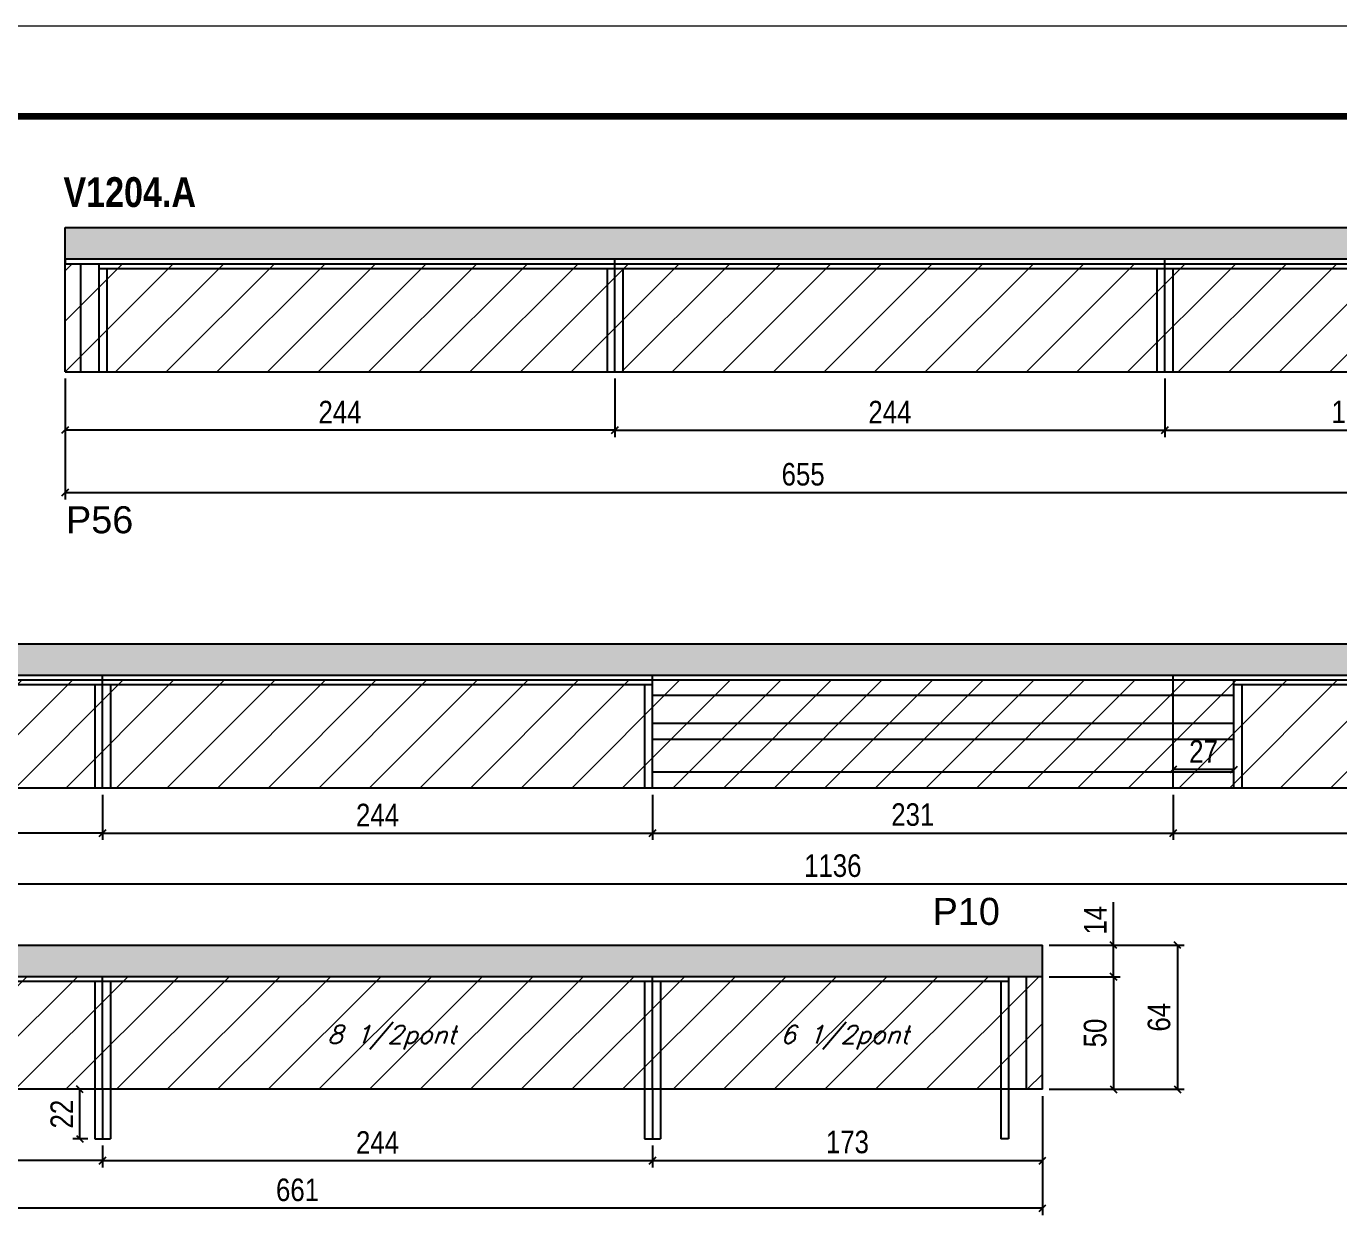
# Model space of a CAD drawing. Extents: x 3309 to 9563, y -2522 to 14608.
# Drawn here: x 5243 to 5826, y 11777 to 12311 of the extents above; entities that cross this region are included whole.
import ezdxf

# ---------------------------------------------------------------- set-up
doc = ezdxf.new("R2010")
doc.units = 0
doc.linetypes.add('DASHED', pattern=[0.75, 0.5, -0.25])
for name, color, linetype in [('5', 5, 'Continuous'), ('COTA', 241, 'Continuous'), ('NOMENCLATURA', 7, 'Continuous'), ('Painéis', 200, 'Continuous'), ('SARR_2.2x7', 40, 'Continuous'), ('SARR_3.5x7', 81, 'Continuous'), ('texto', 7, 'Continuous')]:
    doc.layers.add(name, color=color, linetype=linetype)
for name, color, linetype, lineweight in [('Folhas', 255, 'Continuous', 9), ('Hachura', 251, 'Continuous', 9), ('SARRAFO DE PRESSAO', 251, 'DASHED', 9)]:
    doc.layers.add(name, color=color, linetype=linetype, lineweight=lineweight)
doc.styles.add('COTA TECNICA', font='techl___.ttf', dxfattribs={"height": 10})
doc.styles.add('Romans', font='romans.shx')
doc.styles.get("Standard").update_dxf_attribs({"font": 'arial.ttf'})
doc.styles.add('TECNICA', font='techb___.ttf', dxfattribs={"height": 10})
doc.dimstyles.new('PAINEL', dxfattribs={"dimtxt": 10, "dimasz": 3, "dimexe": 3, "dimexo": 3, "dimgap": 3, "dimtad": 1, "dimdec": 1, "dimzin": 12, "dimdsep": 46, "dimtxsty": 'COTA TECNICA', "dimblk1": 'OBLIQUE', "dimblk2": 'OBLIQUE', "dimsah": 1, "dimcen": 0.9, "dimclrd": 4, "dimclre": 4, "dimclrt": 240, "dimadec": 1, "dimazin": 3, "dimtfac": 1, "dimtdec": 1, "dimtmove": 0, "dimatfit": 3, "dimfxl": 1, "dimtolj": 1, "dimtzin": 12, "dimarcsym": 0})

# ---------------------------------------------------------------- blocks, each defined once
blk = doc.blocks.new('9999999999')
at = {"layer": 'Folhas'}
blk.add_lwpolyline([(98138.98, 34190.21), (99623.98, 34190.21), (99623.98, 35240.21), (98138.98, 35240.21)], close=True, dxfattribs=at)
at = {"layer": 'Folhas', "color": 30, "const_width": 3}
blk.add_lwpolyline([(98213.98, 34230.21), (99583.98, 34230.21), (99583.98, 35200.21), (98213.98, 35200.21)], close=True, dxfattribs=at)
blk = doc.blocks.new('_Oblique')
at = {"color": 0, "linetype": 'ByBlock', "lineweight": -2}
blk.add_line((-0.5, -0.5), (0.5, 0.5), dxfattribs=at)
blk = doc.blocks.new('*D159')
at = {"layer": 'COTA', "color": 4, "linetype": 'ByBlock', "lineweight": -2, "transparency": 16777216}
for p, q in [((5260.51, 12154.32), (5260.51, 12128.41)), ((5504.51, 12154.32), (5504.51, 12128.41)), ((5504.51, 12131.41), (5260.51, 12131.41))]:
    blk.add_line(p, q, dxfattribs=at)
at = {"layer": 'Defpoints', "color": 0, "linetype": 'ByBlock', "transparency": 16777216}
for p in [(5260.51, 12157.32), (5504.51, 12157.32), (5260.51, 12131.41)]:
    blk.add_point(p, dxfattribs=at)
at = {"layer": 'COTA', "color": 4, "linetype": 'ByBlock', "lineweight": -2, "transparency": 16777216, "xscale": 3, "yscale": 3, "zscale": 3, "rotation": 180}
blk.add_blockref('_Oblique', (5260.51, 12131.41), dxfattribs=at)
at = {"layer": 'COTA', "color": 4, "linetype": 'ByBlock', "lineweight": -2, "transparency": 16777216, "xscale": 3, "yscale": 3, "zscale": 3}
blk.add_blockref('_Oblique', (5504.51, 12131.41), dxfattribs=at)
at = {"layer": 'COTA', "color": 240, "linetype": 'ByBlock', "transparency": 16777216, "insert": (5382.51, 12139.48), "char_height": 10, "attachment_point": 5, "style": 'COTA TECNICA'}
blk.add_mtext('\\A1;244', dxfattribs=at)
blk = doc.blocks.new('*D195')
at = {"layer": 'COTA', "color": 4, "linetype": 'ByBlock', "lineweight": -2, "transparency": 16777216}
for p, q in [((5260.51, 12154.32), (5260.51, 12100.7)), ((5915.51, 12154.32), (5915.51, 12100.7)), ((5915.51, 12103.7), (5260.51, 12103.7))]:
    blk.add_line(p, q, dxfattribs=at)
at = {"layer": 'Defpoints', "color": 0, "linetype": 'ByBlock', "transparency": 16777216}
for p in [(5260.51, 12157.32), (5915.51, 12157.32), (5260.51, 12103.7)]:
    blk.add_point(p, dxfattribs=at)
at = {"layer": 'COTA', "color": 4, "linetype": 'ByBlock', "lineweight": -2, "transparency": 16777216, "xscale": 3, "yscale": 3, "zscale": 3, "rotation": 180}
blk.add_blockref('_Oblique', (5260.51, 12103.7), dxfattribs=at)
at = {"layer": 'COTA', "color": 4, "linetype": 'ByBlock', "lineweight": -2, "transparency": 16777216, "xscale": 3, "yscale": 3, "zscale": 3}
blk.add_blockref('_Oblique', (5915.51, 12103.7), dxfattribs=at)
at = {"layer": 'COTA', "color": 240, "linetype": 'ByBlock', "transparency": 16777216, "insert": (5588.01, 12111.81), "char_height": 10, "attachment_point": 5, "style": 'COTA TECNICA'}
blk.add_mtext('\\A1;655', dxfattribs=at)
blk = doc.blocks.new('*D160')
at = {"layer": 'COTA', "color": 4, "lineweight": -2, "transparency": 16777216}
for p, q in [((5504.51, 12154.32), (5504.51, 12128.41)), ((5748.51, 12154.32), (5748.51, 12128.41)), ((5504.51, 12131.41), (5748.51, 12131.41))]:
    blk.add_line(p, q, dxfattribs=at)
at = {"layer": 'Defpoints', "color": 0, "transparency": 16777216}
for p in [(5504.51, 12157.32, 0), (5748.51, 12157.32, 0), (5748.51, 12131.41)]:
    blk.add_point(p, dxfattribs=at)
at = {"layer": 'COTA', "color": 4, "lineweight": -2, "transparency": 16777216, "xscale": 3, "yscale": 3, "zscale": 3, "rotation": 180}
blk.add_blockref('_Oblique', (5504.51, 12131.41), dxfattribs=at)
at = {"layer": 'COTA', "color": 4, "lineweight": -2, "transparency": 16777216, "xscale": 3, "yscale": 3, "zscale": 3}
blk.add_blockref('_Oblique', (5748.51, 12131.41), dxfattribs=at)
at = {"layer": 'COTA', "color": 240, "transparency": 16777216, "insert": (5626.51, 12139.48), "char_height": 10, "attachment_point": 5, "style": 'COTA TECNICA'}
blk.add_mtext('\\A1;244', dxfattribs=at)
blk = doc.blocks.new('*D196')
at = {"layer": 'COTA', "color": 4, "lineweight": -2, "transparency": 16777216}
for p, q in [((5748.51, 12154.32), (5748.51, 12128.41)), ((5915.51, 12154.32), (5915.51, 12128.41)), ((5748.51, 12131.41), (5915.51, 12131.41))]:
    blk.add_line(p, q, dxfattribs=at)
at = {"layer": 'Defpoints', "color": 0, "transparency": 16777216}
for p in [(5748.51, 12157.32, 0), (5915.51, 12157.32, 0), (5915.51, 12131.41)]:
    blk.add_point(p, dxfattribs=at)
at = {"layer": 'COTA', "color": 4, "lineweight": -2, "transparency": 16777216, "xscale": 3, "yscale": 3, "zscale": 3, "rotation": 180}
blk.add_blockref('_Oblique', (5748.51, 12131.41), dxfattribs=at)
at = {"layer": 'COTA', "color": 4, "lineweight": -2, "transparency": 16777216, "xscale": 3, "yscale": 3, "zscale": 3}
blk.add_blockref('_Oblique', (5915.51, 12131.41), dxfattribs=at)
at = {"layer": 'COTA', "color": 240, "transparency": 16777216, "insert": (5832.01, 12139.51), "char_height": 10, "attachment_point": 5, "style": 'COTA TECNICA'}
blk.add_mtext('\\A1;167', dxfattribs=at)
blk = doc.blocks.new('*D148')
at = {"layer": 'COTA', "color": 4, "linetype": 'ByBlock', "lineweight": -2, "transparency": 16777216}
for p, q in [((5033.17, 11969.63), (5033.17, 11949.57)), ((5277.17, 11969.63), (5277.17, 11949.57)), ((5277.17, 11952.57), (5033.17, 11952.57))]:
    blk.add_line(p, q, dxfattribs=at)
at = {"layer": 'Defpoints', "color": 0, "linetype": 'ByBlock', "transparency": 16777216}
for p in [(5033.17, 11972.63), (5277.17, 11972.63), (5033.17, 11952.57)]:
    blk.add_point(p, dxfattribs=at)
at = {"layer": 'COTA', "color": 4, "linetype": 'ByBlock', "lineweight": -2, "transparency": 16777216, "xscale": 3, "yscale": 3, "zscale": 3, "rotation": 180}
blk.add_blockref('_Oblique', (5033.17, 11952.57), dxfattribs=at)
at = {"layer": 'COTA', "color": 4, "linetype": 'ByBlock', "lineweight": -2, "transparency": 16777216, "xscale": 3, "yscale": 3, "zscale": 3}
blk.add_blockref('_Oblique', (5277.17, 11952.57), dxfattribs=at)
at = {"layer": 'COTA', "color": 240, "linetype": 'ByBlock', "transparency": 16777216, "insert": (5155.17, 11960.65), "char_height": 10, "attachment_point": 5, "style": 'COTA TECNICA'}
blk.add_mtext('\\A1;244', dxfattribs=at)
blk = doc.blocks.new('*D185')
at = {"layer": 'COTA', "color": 4, "linetype": 'ByBlock', "lineweight": -2, "transparency": 16777216}
for p, q in [((5033.17, 11969.63), (5033.17, 11926.89)), ((6169.17, 11969.63), (6169.17, 11926.89)), ((6169.17, 11929.89), (5033.17, 11929.89))]:
    blk.add_line(p, q, dxfattribs=at)
at = {"layer": 'Defpoints', "color": 0, "linetype": 'ByBlock', "transparency": 16777216}
for p in [(5033.17, 11972.63), (6169.17, 11972.63), (5033.17, 11929.89)]:
    blk.add_point(p, dxfattribs=at)
at = {"layer": 'COTA', "color": 4, "linetype": 'ByBlock', "lineweight": -2, "transparency": 16777216, "xscale": 3, "yscale": 3, "zscale": 3, "rotation": 180}
blk.add_blockref('_Oblique', (5033.17, 11929.89), dxfattribs=at)
at = {"layer": 'COTA', "color": 4, "linetype": 'ByBlock', "lineweight": -2, "transparency": 16777216, "xscale": 3, "yscale": 3, "zscale": 3}
blk.add_blockref('_Oblique', (6169.17, 11929.89), dxfattribs=at)
at = {"layer": 'COTA', "color": 240, "linetype": 'ByBlock', "transparency": 16777216, "insert": (5601.17, 11938.11), "char_height": 10, "attachment_point": 5, "style": 'COTA TECNICA'}
blk.add_mtext('\\A1;1136', dxfattribs=at)
blk = doc.blocks.new('*D187')
at = {"layer": 'COTA', "color": 4, "lineweight": -2, "transparency": 16777216}
for p, q in [((5277.17, 11969.63), (5277.17, 11949.57)), ((5521.17, 11969.63), (5521.17, 11949.57)), ((5277.17, 11952.57), (5521.17, 11952.57))]:
    blk.add_line(p, q, dxfattribs=at)
at = {"layer": 'Defpoints', "color": 0, "transparency": 16777216}
for p in [(5277.17, 11972.63, 0), (5521.17, 11972.63, 0), (5521.17, 11952.57)]:
    blk.add_point(p, dxfattribs=at)
at = {"layer": 'COTA', "color": 4, "lineweight": -2, "transparency": 16777216, "xscale": 3, "yscale": 3, "zscale": 3, "rotation": 180}
blk.add_blockref('_Oblique', (5277.17, 11952.57), dxfattribs=at)
at = {"layer": 'COTA', "color": 4, "lineweight": -2, "transparency": 16777216, "xscale": 3, "yscale": 3, "zscale": 3}
blk.add_blockref('_Oblique', (5521.17, 11952.57), dxfattribs=at)
at = {"layer": 'COTA', "color": 240, "transparency": 16777216, "insert": (5399.17, 11960.65), "char_height": 10, "attachment_point": 5, "style": 'COTA TECNICA'}
blk.add_mtext('\\A1;244', dxfattribs=at)
blk = doc.blocks.new('*D188')
at = {"layer": 'COTA', "color": 4, "lineweight": -2, "transparency": 16777216}
for p, q in [((5752.17, 11969.63), (5752.17, 11949.57)), ((5996.17, 11969.63), (5996.17, 11949.57)), ((5752.17, 11952.57), (5996.17, 11952.57))]:
    blk.add_line(p, q, dxfattribs=at)
at = {"layer": 'Defpoints', "color": 0, "transparency": 16777216}
for p in [(5752.17, 11972.63, 0), (5996.17, 11972.63, 0), (5996.17, 11952.57)]:
    blk.add_point(p, dxfattribs=at)
at = {"layer": 'COTA', "color": 4, "lineweight": -2, "transparency": 16777216, "xscale": 3, "yscale": 3, "zscale": 3, "rotation": 180}
blk.add_blockref('_Oblique', (5752.17, 11952.57), dxfattribs=at)
at = {"layer": 'COTA', "color": 4, "lineweight": -2, "transparency": 16777216, "xscale": 3, "yscale": 3, "zscale": 3}
blk.add_blockref('_Oblique', (5996.17, 11952.57), dxfattribs=at)
at = {"layer": 'COTA', "color": 240, "transparency": 16777216, "insert": (5874.17, 11960.65), "char_height": 10, "attachment_point": 5, "style": 'COTA TECNICA'}
blk.add_mtext('\\A1;244', dxfattribs=at)
blk = doc.blocks.new('*D149')
at = {"layer": 'COTA', "color": 4, "lineweight": -2, "transparency": 16777216}
for p, q in [((5521.17, 11969.63), (5521.17, 11949.57)), ((5752.17, 11969.63), (5752.17, 11949.57)), ((5521.17, 11952.57), (5752.17, 11952.57))]:
    blk.add_line(p, q, dxfattribs=at)
at = {"layer": 'Defpoints', "color": 0, "transparency": 16777216}
for p in [(5521.17, 11972.63, 0), (5752.17, 11972.63, 0), (5752.17, 11952.57)]:
    blk.add_point(p, dxfattribs=at)
at = {"layer": 'COTA', "color": 4, "lineweight": -2, "transparency": 16777216, "xscale": 3, "yscale": 3, "zscale": 3, "rotation": 180}
blk.add_blockref('_Oblique', (5521.17, 11952.57), dxfattribs=at)
at = {"layer": 'COTA', "color": 4, "lineweight": -2, "transparency": 16777216, "xscale": 3, "yscale": 3, "zscale": 3}
blk.add_blockref('_Oblique', (5752.17, 11952.57), dxfattribs=at)
at = {"layer": 'COTA', "color": 240, "transparency": 16777216, "insert": (5636.67, 11960.79), "char_height": 10, "attachment_point": 5, "style": 'COTA TECNICA'}
blk.add_mtext('\\A1;231', dxfattribs=at)
blk = doc.blocks.new('*D189')
at = {"layer": 'COTA', "color": 4, "lineweight": -2, "transparency": 16777216}
for p, q in [((5752.17, 11982.63), (5752.17, 11983.8)), ((5779.17, 11980.8), (5752.17, 11980.8)), ((5779.17, 11982.63), (5779.17, 11983.8))]:
    blk.add_line(p, q, dxfattribs=at)
at = {"layer": 'Defpoints', "color": 0, "transparency": 16777216}
for p in [(5752.17, 11980.8), (5752.17, 11979.63, 0), (5779.17, 11979.63, 0)]:
    blk.add_point(p, dxfattribs=at)
at = {"layer": 'COTA', "color": 4, "lineweight": -2, "transparency": 16777216, "xscale": 3, "yscale": 3, "zscale": 3, "rotation": 180}
blk.add_blockref('_Oblique', (5752.17, 11980.8), dxfattribs=at)
at = {"layer": 'COTA', "color": 4, "lineweight": -2, "transparency": 16777216, "xscale": 3, "yscale": 3, "zscale": 3}
blk.add_blockref('_Oblique', (5779.17, 11980.8), dxfattribs=at)
at = {"layer": 'COTA', "color": 240, "transparency": 16777216, "insert": (5765.67, 11988.87), "char_height": 10, "attachment_point": 5, "style": 'COTA TECNICA'}
blk.add_mtext('\\A1;27', dxfattribs=at)
blk = doc.blocks.new('*D150')
at = {"layer": 'COTA', "color": 4, "linetype": 'ByBlock', "lineweight": -2, "transparency": 16777216}
for p, q in [((5033.17, 11835.91), (5033.17, 11804.26)), ((5277.17, 11813.91), (5277.17, 11804.26)), ((5277.17, 11807.26), (5033.17, 11807.26))]:
    blk.add_line(p, q, dxfattribs=at)
at = {"layer": 'Defpoints', "color": 0, "linetype": 'ByBlock', "transparency": 16777216}
for p in [(5033.17, 11838.91), (5277.17, 11816.91), (5033.17, 11807.26)]:
    blk.add_point(p, dxfattribs=at)
at = {"layer": 'COTA', "color": 4, "linetype": 'ByBlock', "lineweight": -2, "transparency": 16777216, "xscale": 3, "yscale": 3, "zscale": 3, "rotation": 180}
blk.add_blockref('_Oblique', (5033.17, 11807.26), dxfattribs=at)
at = {"layer": 'COTA', "color": 4, "linetype": 'ByBlock', "lineweight": -2, "transparency": 16777216, "xscale": 3, "yscale": 3, "zscale": 3}
blk.add_blockref('_Oblique', (5277.17, 11807.26), dxfattribs=at)
at = {"layer": 'COTA', "color": 240, "linetype": 'ByBlock', "transparency": 16777216, "insert": (5155.17, 11815.33), "char_height": 10, "attachment_point": 5, "style": 'COTA TECNICA'}
blk.add_mtext('\\A1;244', dxfattribs=at)
blk = doc.blocks.new('*D151')
at = {"layer": 'COTA', "color": 4, "lineweight": -2, "transparency": 16777216}
for p, q in [((5277.17, 11813.91), (5277.17, 11804.26)), ((5521.17, 11813.91), (5521.17, 11804.26)), ((5277.17, 11807.26), (5521.17, 11807.26))]:
    blk.add_line(p, q, dxfattribs=at)
at = {"layer": 'Defpoints', "color": 0, "transparency": 16777216}
for p in [(5277.17, 11816.91, 0), (5521.17, 11816.91, 0), (5521.17, 11807.26)]:
    blk.add_point(p, dxfattribs=at)
at = {"layer": 'COTA', "color": 4, "lineweight": -2, "transparency": 16777216, "xscale": 3, "yscale": 3, "zscale": 3, "rotation": 180}
blk.add_blockref('_Oblique', (5277.17, 11807.26), dxfattribs=at)
at = {"layer": 'COTA', "color": 4, "lineweight": -2, "transparency": 16777216, "xscale": 3, "yscale": 3, "zscale": 3}
blk.add_blockref('_Oblique', (5521.17, 11807.26), dxfattribs=at)
at = {"layer": 'COTA', "color": 240, "transparency": 16777216, "insert": (5399.17, 11815.33), "char_height": 10, "attachment_point": 5, "style": 'COTA TECNICA'}
blk.add_mtext('\\A1;244', dxfattribs=at)
blk = doc.blocks.new('*D152')
at = {"layer": 'COTA', "color": 4, "lineweight": -2, "transparency": 16777216}
for p, q in [((5697.17, 11902.91), (5757.08, 11902.91)), ((5754.08, 11902.91), (5754.08, 11838.91)), ((5697.17, 11838.91), (5757.08, 11838.91))]:
    blk.add_line(p, q, dxfattribs=at)
at = {"layer": 'Defpoints', "color": 0, "transparency": 16777216}
for p in [(5694.17, 11902.91, 0), (5694.17, 11838.91, 0), (5754.08, 11838.91)]:
    blk.add_point(p, dxfattribs=at)
at = {"layer": 'COTA', "color": 4, "lineweight": -2, "transparency": 16777216, "xscale": 3, "yscale": 3, "zscale": 3}
for p, rotation in [((5754.08, 11902.91), 90), ((5754.08, 11838.91), 270)]:
    blk.add_blockref('_Oblique', p, dxfattribs=dict(at, rotation=rotation))
at = {"layer": 'COTA', "color": 240, "transparency": 16777216, "insert": (5745.97, 11870.91), "char_height": 10, "attachment_point": 5, "rotation": 90, "style": 'COTA TECNICA'}
blk.add_mtext('\\A1;64', dxfattribs=at)
blk = doc.blocks.new('*D190')
at = {"layer": 'COTA', "color": 4, "lineweight": -2, "transparency": 16777216}
for p, q in [((5694.17, 11835.91), (5694.17, 11804.26)), ((5521.17, 11813.91), (5521.17, 11804.26)), ((5521.17, 11807.26), (5694.17, 11807.26))]:
    blk.add_line(p, q, dxfattribs=at)
at = {"layer": 'Defpoints', "color": 0, "transparency": 16777216}
for p in [(5694.17, 11838.91, 0), (5521.17, 11816.91, 0), (5694.17, 11807.26)]:
    blk.add_point(p, dxfattribs=at)
at = {"layer": 'COTA', "color": 4, "lineweight": -2, "transparency": 16777216, "xscale": 3, "yscale": 3, "zscale": 3, "rotation": 180}
blk.add_blockref('_Oblique', (5521.17, 11807.26), dxfattribs=at)
at = {"layer": 'COTA', "color": 4, "lineweight": -2, "transparency": 16777216, "xscale": 3, "yscale": 3, "zscale": 3}
blk.add_blockref('_Oblique', (5694.17, 11807.26), dxfattribs=at)
at = {"layer": 'COTA', "color": 240, "transparency": 16777216, "insert": (5607.67, 11815.48), "char_height": 10, "attachment_point": 5, "style": 'COTA TECNICA'}
blk.add_mtext('\\A1;173', dxfattribs=at)
blk = doc.blocks.new('*D191')
at = {"layer": 'COTA', "color": 4, "lineweight": -2, "transparency": 16777216}
for p, q in [((5697.17, 11888.91), (5728.71, 11888.91)), ((5725.71, 11888.91), (5725.71, 11838.91)), ((5697.17, 11838.91), (5728.71, 11838.91))]:
    blk.add_line(p, q, dxfattribs=at)
at = {"layer": 'Defpoints', "color": 0, "transparency": 16777216}
for p in [(5694.17, 11888.91, 0), (5694.17, 11838.91, 0), (5725.71, 11838.91)]:
    blk.add_point(p, dxfattribs=at)
at = {"layer": 'COTA', "color": 4, "lineweight": -2, "transparency": 16777216, "xscale": 3, "yscale": 3, "zscale": 3}
for p, rotation in [((5725.71, 11888.91), 90), ((5725.71, 11838.91), 270)]:
    blk.add_blockref('_Oblique', p, dxfattribs=dict(at, rotation=rotation))
at = {"layer": 'COTA', "color": 240, "transparency": 16777216, "insert": (5717.61, 11863.91), "char_height": 10, "attachment_point": 5, "rotation": 90, "style": 'COTA TECNICA'}
blk.add_mtext('\\A1;50', dxfattribs=at)
blk = doc.blocks.new('*D192')
at = {"layer": 'COTA', "color": 4, "lineweight": -2, "transparency": 16777216}
for p, q in [((5725.71, 11902.91), (5725.71, 11922.03)), ((5697.17, 11902.91), (5728.71, 11902.91)), ((5725.71, 11888.91), (5725.71, 11902.91)), ((5697.17, 11888.91), (5728.71, 11888.91))]:
    blk.add_line(p, q, dxfattribs=at)
at = {"layer": 'Defpoints', "color": 0, "transparency": 16777216}
for p in [(5694.17, 11902.91, 0), (5725.71, 11902.91), (5694.17, 11888.91, 0)]:
    blk.add_point(p, dxfattribs=at)
at = {"layer": 'COTA', "color": 4, "lineweight": -2, "transparency": 16777216, "xscale": 3, "yscale": 3, "zscale": 3}
for p, rotation in [((5725.71, 11902.91), 90), ((5725.71, 11888.91), 270)]:
    blk.add_blockref('_Oblique', p, dxfattribs=dict(at, rotation=rotation))
at = {"layer": 'COTA', "color": 240, "transparency": 16777216, "insert": (5717.64, 11913.97), "char_height": 10, "attachment_point": 5, "rotation": 90, "style": 'COTA TECNICA'}
blk.add_mtext('\\A1;14', dxfattribs=at)
blk = doc.blocks.new('*D2487')
at = {"layer": 'COTA', "color": 4, "lineweight": -2, "transparency": 16777216}
for p, q in [((5270.67, 11838.91), (5264.04, 11838.91)), ((5267.04, 11816.91), (5267.04, 11838.91)), ((5270.67, 11816.91), (5264.04, 11816.91))]:
    blk.add_line(p, q, dxfattribs=at)
at = {"layer": 'Defpoints', "color": 0, "transparency": 16777216}
for p in [(5267.04, 11838.91), (5273.67, 11838.91, 0), (5273.67, 11816.91, 0)]:
    blk.add_point(p, dxfattribs=at)
at = {"layer": 'COTA', "color": 4, "lineweight": -2, "transparency": 16777216, "xscale": 3, "yscale": 3, "zscale": 3}
for p, rotation in [((5267.04, 11838.91), 90), ((5267.04, 11816.91), 270)]:
    blk.add_blockref('_Oblique', p, dxfattribs=dict(at, rotation=rotation))
at = {"layer": 'COTA', "color": 240, "transparency": 16777216, "insert": (5259.04, 11827.91), "char_height": 10, "attachment_point": 5, "rotation": 90, "style": 'COTA TECNICA'}
blk.add_mtext('\\A1;22', dxfattribs=at)
blk = doc.blocks.new('*D2488')
at = {"layer": 'COTA', "color": 4, "lineweight": -2, "transparency": 16777216}
for p, q in [((5033.17, 11835.91), (5033.17, 11783.13)), ((5694.17, 11835.91), (5694.17, 11783.13)), ((5694.17, 11786.13), (5033.17, 11786.13))]:
    blk.add_line(p, q, dxfattribs=at)
at = {"layer": 'Defpoints', "color": 0, "transparency": 16777216}
for p in [(5033.17, 11838.91, 0), (5694.17, 11838.91, 0), (5033.17, 11786.13)]:
    blk.add_point(p, dxfattribs=at)
at = {"layer": 'COTA', "color": 4, "lineweight": -2, "transparency": 16777216, "xscale": 3, "yscale": 3, "zscale": 3, "rotation": 180}
blk.add_blockref('_Oblique', (5033.17, 11786.13), dxfattribs=at)
at = {"layer": 'COTA', "color": 4, "lineweight": -2, "transparency": 16777216, "xscale": 3, "yscale": 3, "zscale": 3}
blk.add_blockref('_Oblique', (5694.17, 11786.13), dxfattribs=at)
at = {"layer": 'COTA', "color": 240, "transparency": 16777216, "insert": (5363.67, 11794.23), "char_height": 10, "attachment_point": 5, "style": 'COTA TECNICA'}
blk.add_mtext('\\A1;661', dxfattribs=at)

msp = doc.modelspace()

# ---------------------------------------------------------------- hatches: boundary and pattern name
at = {"layer": 'COTA'}
h = msp.add_hatch(dxfattribs=at)
h.set_pattern_fill('AR-CONC', color=256, scale=0.03)
h.set_pattern_definition([(50, (-1666.228, -1054.6826), (5.4655401, -0.4781726), [0.5715, -6.2865]), (355, (-1666.228, -1054.6826), (-1.0573026, 5.7317054), [0.4572, -5.0292175]), (100.451445, (-1665.7727, -1054.7224), (4.4082374, 5.2535326), [0.4857003, -5.3427073]), (46.1842, (-1666.228, -1053.1586), (8.1323712, -1.2612698), [0.85725, -9.42975]), (96.63556, (-1665.5505, -1053.264), (7.122124, 7.4227837), [0.7285507, -8.0140682]), (351.18415, (-1666.228, -1053.1586), (7.122124, 7.4227837), [0.685799, -7.543792]), (21, (-1665.466, -1053.5396), (4.5484317, -3.067956), [0.5715, -6.2865]), (326, (-1665.466, -1053.5396), (1.8540609, 5.525639), [0.4572, -5.0292]), (71.451445, (-1665.087, -1053.795), (6.4024926, 2.457683), [0.4857003, -5.3426981]), (37.5, (-1666.2281, -1054.6826), (0.0926581, 2.53665117), [0, -4.96824, 0, -5.1054, 0, -5.04825]), (7.5, (-1666.2281, -1054.6826), (2.00458988, 3.00541724), [0, -2.91084, 0, -4.85394, 0, -1.92405]), (327.5, (-1667.9274, -1054.6826), (4.06771786, -0.17186232), [0, -1.905, 0, -5.9436, 0, -7.8867]), (317.5, (-1668.6894, -1054.6826), (4.44387544, 0.7627947), [0, -2.4765, 0, -3.94716, 0, -5.6007])])
h.paths.add_polyline_path([(5915.51, 12207.32), (5915.51, 12221.32), (5260.51, 12221.32), (5260.51, 12207.32)])
h = msp.add_hatch(dxfattribs=at)
h.set_pattern_fill('AR-CONC', color=256, scale=0.03)
h.set_pattern_definition([(50, (-1893.5737, -1239.377), (5.4655401, -0.4781726), [0.5715, -6.2865]), (355, (-1893.5737, -1239.377), (-1.0573026, 5.7317054), [0.4572, -5.0292175]), (100.451445, (-1893.118, -1239.417), (4.4082374, 5.2535326), [0.4857003, -5.3427073]), (46.1842, (-1893.5737, -1237.853), (8.1323712, -1.2612698), [0.85725, -9.42975]), (96.63556, (-1892.896, -1237.958), (7.122124, 7.4227837), [0.7285507, -8.0140682]), (351.18415, (-1893.574, -1237.853), (7.122124, 7.4227837), [0.685799, -7.543792]), (21, (-1892.8117, -1238.234), (4.5484317, -3.067956), [0.5715, -6.2865]), (326, (-1892.8117, -1238.234), (1.8540609, 5.525639), [0.4572, -5.0292]), (71.451445, (-1892.4326, -1238.49), (6.4024926, 2.457683), [0.4857003, -5.3426981]), (37.5, (-1893.5737, -1239.3771), (0.0926581, 2.53665117), [0, -4.96824, 0, -5.1054, 0, -5.04825]), (7.5, (-1893.5737, -1239.377), (2.00458988, 3.00541724), [0, -2.91084, 0, -4.85394, 0, -1.92405]), (327.5, (-1895.273, -1239.3771), (4.06771786, -0.17186232), [0, -1.905, 0, -5.9436, 0, -7.8867]), (317.5, (-1896.035, -1239.377), (4.44387544, 0.7627947), [0, -2.4765, 0, -3.94716, 0, -5.6007])])
h.paths.add_polyline_path([(5033.17, 12036.63), (5033.17, 12022.63), (6169.17, 12022.63), (6169.17, 12036.63)])
h = msp.add_hatch(dxfattribs=at)
h.set_pattern_fill('AR-CONC', color=256, scale=0.03)
h.paths.add_polyline_path([(5694.17, 11888.91), (5694.17, 11902.91), (5033.17, 11902.91), (5033.17, 11888.91)])
at = {"layer": 'Hachura'}
h = msp.add_hatch(dxfattribs=at)
h.set_pattern_fill('ANSI31', color=256, scale=5)
h.set_pattern_definition([(45, (-3170, 0), (-11.22532, 11.22532), [])])
h.paths.add_polyline_path([(5504.51, 12205.32), (5260.51, 12205.32), (5260.51, 12157.32), (5504.51, 12157.32)])
h.paths.add_polyline_path([(5748.51, 12205.32), (5504.51, 12205.32), (5504.51, 12157.32), (5748.51, 12157.32)])
h.paths.add_polyline_path([(5915.51, 12205.32), (5748.51, 12205.32), (5748.51, 12157.32), (5915.51, 12157.32)])
h = msp.add_hatch(dxfattribs=at)
h.set_pattern_fill('ANSI31', color=256, scale=5)
h.set_pattern_definition([(45, (1598.5, 1148.575), (-11.22532, 11.22532), [])])
h.paths.add_polyline_path([(5277.17, 11972.63), (5277.17, 12020.63), (5033.17, 12020.63), (5033.17, 11972.63)])
h.paths.add_polyline_path([(5277.17, 12020.63), (5277.17, 11972.63), (5521.17, 11972.63), (5521.17, 12020.63)])
h.paths.add_polyline_path([(5521.17, 12020.63), (5521.17, 11972.63), (5752.17, 11972.63), (5752.17, 12020.63)])
h.paths.add_polyline_path([(5996.17, 11972.63), (5996.17, 12020.63), (5752.17, 12020.63), (5752.17, 11972.63)])
h.paths.add_polyline_path([(5996.17, 12020.63), (5996.17, 11972.63), (6169.17, 11972.63), (6169.17, 12020.63)])
h = msp.add_hatch(dxfattribs=at)
h.set_pattern_fill('ANSI31', color=256, scale=5)
h.paths.add_polyline_path([(5277.17, 11888.91), (5033.17, 11888.91), (5033.17, 11838.91), (5277.17, 11838.91)])
h.paths.add_polyline_path([(5521.17, 11888.91), (5277.17, 11888.91), (5277.17, 11838.91), (5521.17, 11838.91)])
h.paths.add_polyline_path([(5694.17, 11888.91), (5521.17, 11888.91), (5521.17, 11838.91), (5694.17, 11838.91)])

# ---------------------------------------------------------------- linework, layer by layer
at = {"layer": 'COTA'}
for p, q in [((5260.51, 12207.32, 0), (5260.51, 12221.32, 0)), ((5260.51, 12221.32, 0), (5915.51, 12221.32, 0)), ((5033.17, 12036.63, 0), (6169.17, 12036.63, 0)), ((5033.17, 11902.91, 0), (5694.17, 11902.91, 0)), ((5694.17, 11888.91, 0), (5694.17, 11902.91, 0)), ((5277.17, 11838.91, 0), (5277.17, 11816.91, 0)), ((5521.17, 11838.91, 0), (5521.17, 11816.91, 0)), ((5273.67, 11816.91, 0), (5280.67, 11816.91, 0)), ((5517.67, 11816.91, 0), (5524.67, 11816.91, 0)), ((5679.17, 11816.91, 0), (5675.67, 11816.91, 0))]:
    msp.add_line(p, q, dxfattribs=at)
at = {"layer": 'Painéis', "linetype": 'ByBlock'}
for p, q in [((5915.51, 12207.32, 0), (5260.51, 12207.32, 0)), ((5260.51, 12157.32, 0), (5260.51, 12207.32, 0)), ((5504.51, 12157.32, 0), (5504.51, 12207.32, 0)), ((5748.51, 12157.32, 0), (5748.51, 12207.32, 0)), ((5260.51, 12157.32, 0), (5915.51, 12157.32, 0)), ((6169.17, 12022.63, 0), (5033.17, 12022.63, 0)), ((5277.17, 11972.63, 0), (5277.17, 12022.63, 0)), ((5521.17, 11972.63, 0), (5521.17, 12022.63, 0)), ((5752.17, 11972.63, 0), (5752.17, 12022.63, 0)), ((6169.17, 11972.63, 0), (5033.17, 11972.63, 0)), ((5694.17, 11888.91, 0), (5033.17, 11888.91, 0)), ((5277.17, 11838.91, 0), (5277.17, 11888.91, 0)), ((5521.17, 11838.91, 0), (5521.17, 11888.91, 0)), ((5694.17, 11838.91, 0), (5694.17, 11888.91, 0)), ((5694.17, 11838.91, 0), (5033.17, 11838.91, 0))]:
    msp.add_line(p, q, dxfattribs=at)
at = {"layer": 'Painéis', "linetype": 'ByBlock', "elevation": 0}
for points in [[(5260.51, 12205.32), (5915.51, 12205.32), (5915.51, 12207.32), (5260.51, 12207.32)], [(5033.17, 12020.63), (6169.17, 12020.63), (6169.17, 12022.63), (5033.17, 12022.63)]]:
    msp.add_lwpolyline(points, close=True, dxfattribs=at)
at = {"layer": 'SARR_2.2x7', "linetype": 'Continuous'}
for p, q in [((5267.51, 12157.32, 0), (5267.51, 12205.32, 0)), ((5504.51, 12203.12, 0), (5275.51, 12203.12, 0)), ((5748.51, 12203.12, 0), (5504.51, 12203.12, 0)), ((5900.51, 12203.12, 0), (5748.51, 12203.12, 0)), ((5277.17, 12018.43, 0), (5048.17, 12018.43, 0)), ((5521.17, 12018.43, 0), (5277.17, 12018.43, 0)), ((5996.17, 12018.43, 0), (5779.17, 12018.43, 0)), ((5752.17, 12013.63, 0), (5521.17, 12013.63, 0)), ((5779.17, 12013.63, 0), (5752.17, 12013.63, 0)), ((5752.17, 12001.22, 0), (5521.17, 12001.22, 0)), ((5779.17, 12001.22, 0), (5752.17, 12001.22, 0)), ((5752.17, 11994.22, 0), (5521.17, 11994.22, 0)), ((5779.17, 11994.22, 0), (5752.17, 11994.22, 0)), ((5752.17, 11979.63, 0), (5521.17, 11979.63, 0)), ((5779.17, 11979.63, 0), (5752.17, 11979.63, 0)), ((5277.17, 11886.71, 0), (5048.17, 11886.71, 0)), ((5521.17, 11886.71, 0), (5277.17, 11886.71, 0)), ((5679.17, 11886.71, 0), (5521.17, 11886.71, 0)), ((5687.17, 11838.91, 0), (5687.17, 11888.91, 0))]:
    msp.add_line(p, q, dxfattribs=at)
at = {"layer": 'SARR_3.5x7'}
for p, q in [((5275.51, 12205.32, 0), (5275.51, 12157.32, 0)), ((5279.01, 12203.12, 0), (5279.01, 12157.32, 0)), ((5501.01, 12203.12, 0), (5501.01, 12157.32, 0)), ((5508.01, 12203.12, 0), (5508.01, 12157.32, 0)), ((5745.01, 12203.12, 0), (5745.01, 12157.32, 0)), ((5752.01, 12203.12, 0), (5752.01, 12157.32, 0)), ((5779.17, 11972.63, 0), (5779.17, 12020.63, 0)), ((5273.67, 12018.43, 0), (5273.67, 11972.63, 0)), ((5280.67, 12018.43, 0), (5280.67, 11972.63, 0)), ((5517.67, 12018.43, 0), (5517.67, 11972.63, 0)), ((5782.67, 12018.43, 0), (5782.67, 11972.63, 0)), ((5273.67, 11886.71, 0), (5273.67, 11816.91, 0)), ((5280.67, 11886.71, 0), (5280.67, 11816.91, 0)), ((5517.67, 11886.71, 0), (5517.67, 11816.91, 0)), ((5524.67, 11886.71, 0), (5524.67, 11816.91, 0)), ((5675.67, 11886.71, 0), (5675.67, 11816.91, 0)), ((5679.17, 11888.91, 0), (5679.17, 11816.91, 0))]:
    msp.add_line(p, q, dxfattribs=at)

# ---------------------------------------------------------------- block references
at = {"layer": 'SARRAFO DE PRESSAO', "color": 6, "linetype": 'ByBlock'}
msp.add_blockref('9999999999', (-93231.11, -22929.5), dxfattribs=at)

# ---------------------------------------------------------------- texts
at = {"layer": '5', "linetype": 'Continuous'}
for s, p in [('P56', (5260.96, 12085.69, 0)), ('P10', (5645.49, 11911.88, 0))]:
    msp.add_text(s, height=12, rotation=0.00004, dxfattribs=at).set_placement(p)
at = {"layer": 'NOMENCLATURA', "style": 'TECNICA'}
msp.add_text('V1204.A', height=13.2, dxfattribs=at).set_placement((5259.8, 12230.51, 0))
at = {"layer": 'texto', "color": 2, "char_height": 8, "attachment_point": 5, "style": 'Romans'}
for s, insert in [('{\\Q19;\\C256;8 1/2pont}', (5405.42, 11861.91, 0)), ('{\\Q19;\\C256;6 1/2pont}', (5606.42, 11861.91, 0))]:
    msp.add_mtext(s, dxfattribs=dict(at, insert=insert))

# ---------------------------------------------------------------- dimensions: what is measured, and where the dimension line sits
at = {"layer": 'COTA', "linetype": 'ByBlock'}
for base, p1, p2, picture, middle in [((5260.51, 12131.41, 0), (5504.51, 12157.32, 0), (5260.51, 12157.32, 0), '*D159', (5382.51, 12139.48, 0)), ((5033.17, 11952.57, 0), (5277.17, 11972.63, 0), (5033.17, 11972.63, 0), '*D148', (5155.17, 11960.65, 0)), ((5033.17, 11807.26, 0), (5277.17, 11816.91, 0), (5033.17, 11838.91, 0), '*D150', (5155.17, 11815.33, 0))]:
    dim = msp.add_linear_dim(base=base, p1=p1, p2=p2, angle=180, dimstyle='PAINEL', override={"dimtmove": 1}, dxfattribs=at)
    dim.commit()
    dim.dimension.update_dxf_attribs({"geometry": picture, "text_midpoint": middle})
for base, p1, p2, picture, middle in [((5260.51, 12103.7, 0), (5915.51, 12157.32, 0), (5260.51, 12157.32, 0), '*D195', (5588.01, 12111.81, 0)), ((5033.17, 11929.89, 0), (6169.17, 11972.63, 0), (5033.17, 11972.63, 0), '*D185', (5601.17, 11938.11, 0))]:
    dim = msp.add_linear_dim(base=base, p1=p1, p2=p2, angle=180, dimstyle='PAINEL', dxfattribs=at)
    dim.commit()
    dim.dimension.update_dxf_attribs({"geometry": picture, "text_midpoint": middle})
at = {"layer": 'COTA'}
for base, p1, p2, picture, middle in [((5748.51, 12131.41), (5504.51, 12157.32, 0), (5748.51, 12157.32, 0), '*D160', (5626.51, 12139.48)), ((5915.51, 12131.41), (5748.51, 12157.32, 0), (5915.51, 12157.32, 0), '*D196', (5832.01, 12139.51)), ((5752.17, 11980.8), (5779.17, 11979.63, 0), (5752.17, 11979.63, 0), '*D189', (5765.67, 11988.87)), ((5521.17, 11952.57), (5277.17, 11972.63, 0), (5521.17, 11972.63, 0), '*D187', (5399.17, 11960.65)), ((5752.17, 11952.57), (5521.17, 11972.63, 0), (5752.17, 11972.63, 0), '*D149', (5636.67, 11960.79)), ((5033.17, 11786.13), (5694.17, 11838.91, 0), (5033.17, 11838.91, 0), '*D2488', (5363.67, 11794.23)), ((5694.17, 11807.26), (5521.17, 11816.91, 0), (5694.17, 11838.91, 0), '*D190', (5607.67, 11815.48)), ((5521.17, 11807.26), (5277.17, 11816.91, 0), (5521.17, 11816.91, 0), '*D151', (5399.17, 11815.33))]:
    dim = msp.add_linear_dim(base=base, p1=p1, p2=p2, dimstyle='PAINEL', dxfattribs=at)
    dim.commit()
    dim.dimension.update_dxf_attribs({"geometry": picture, "text_midpoint": middle})
dim = msp.add_linear_dim(base=(5996.17, 11952.57), p1=(5752.17, 11972.63, 0), p2=(5996.17, 11972.63, 0), dimstyle='PAINEL', override={"dimtmove": 1}, dxfattribs=at)
dim.commit()
dim.dimension.update_dxf_attribs({"geometry": '*D188', "text_midpoint": (5874.17, 11960.65)})
for base, p1, p2, picture, middle in [((5725.71, 11902.91), (5694.17, 11888.91, 0), (5694.17, 11902.91, 0), '*D192', (5717.64, 11913.97)), ((5754.08, 11838.91), (5694.17, 11902.91, 0), (5694.17, 11838.91, 0), '*D152', (5745.97, 11870.91)), ((5725.71, 11838.91), (5694.17, 11888.91, 0), (5694.17, 11838.91, 0), '*D191', (5717.61, 11863.91)), ((5267.04, 11838.91), (5273.67, 11816.91, 0), (5273.67, 11838.91, 0), '*D2487', (5259.04, 11827.91))]:
    dim = msp.add_linear_dim(base=base, p1=p1, p2=p2, angle=90, dimstyle='PAINEL', dxfattribs=at)
    dim.commit()
    dim.dimension.update_dxf_attribs({"geometry": picture, "text_midpoint": middle})

doc.saveas('drawing.dxf')
